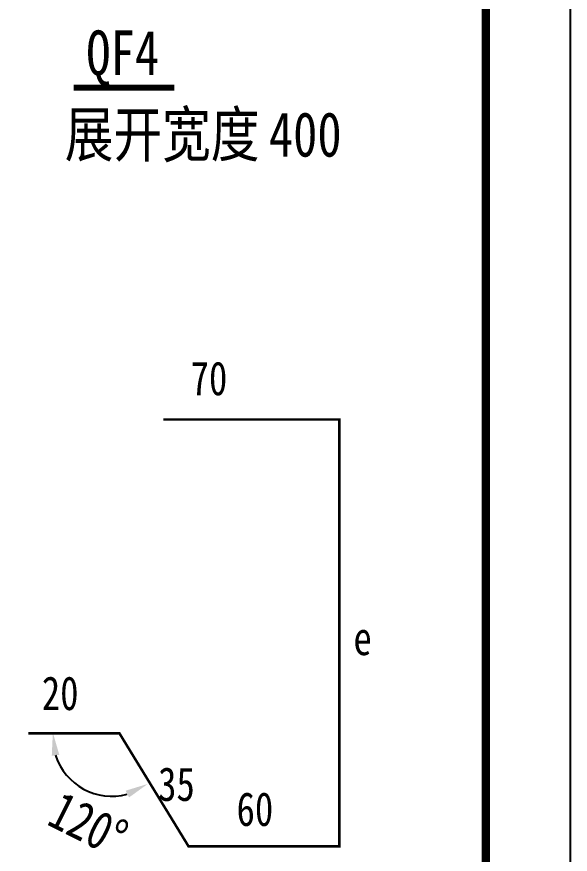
# Model space of a CAD drawing. Extents: x 1840316 to 2045362, y 17308253 to 17931430.
# Drawn here: x 2042079 to 2045362, y 17319933 to 17324901 of the extents above; entities that cross this region are included whole.
import ezdxf

# ---------------------------------------------------------------- set-up
doc = ezdxf.new("R2010")
doc.units = 0
doc.header["$LTSCALE"] = 1000
doc.header["$MEASUREMENT"] = 0
for name, color, linetype in [('PUB_DIM', 161, 'Continuous'), ('PUB_TEXT', 7, 'Continuous'), ('PUB_WALL', 9, 'Continuous'), ('TK', 4, 'Continuous'), ('图层1', 8, 'Continuous')]:
    doc.layers.add(name, color=color, linetype=linetype)
doc.styles.add('-宋体', font='', dxfattribs={"width": 0.8})
doc.styles.add('宋体', font='', dxfattribs={"width": 0.8})
doc.styles.get('-宋体').set_extended_font_data('SimSun')
doc.styles.get('宋体').set_extended_font_data('SimSun')

# ---------------------------------------------------------------- blocks, each defined once
blk = doc.blocks.new('A$C382E72A3')
at = {"color": 0, "linetype": 'ByBlock'}
blk.add_arc((-4.4, 263), 388.9, 339.6904, 67.1147, dxfattribs=at)
for points in [[(141.8, 596.8), (151.9, 645.8), (0, 651.9)], [(381.7, 115), (339, 141), (282.1, 0)]]:
    blk.add_solid(points, dxfattribs=at)
blk = doc.blocks.new('A$C5D7C7B29')
at = {"layer": 'PUB_TEXT', "const_width": 30}
blk.add_lwpolyline([(15924.2, 9796.7), (18010.2, 9796.7), (18010.2, 4733.3), (16222.2, 4733.3), (15402.7, 6073.6), (14322.5, 6073.6)], dxfattribs=at)
at = {"layer": '图层1', "xscale": 1.799999999943085, "yscale": 1.799999999988357, "zscale": 1.8, "rotation": 218.196763623979}
blk.add_blockref('A$C382E72A3', (15012.1, 6395.4), dxfattribs=at)
at = {"color": 0, "linetype": 'ByBlock', "insert": (15032.6, 4992.9), "char_height": 450, "attachment_point": 5, "rotation": 333.46104, "style": '-宋体'}
blk.add_mtext('\\A1;120°', dxfattribs=at)
at = {"layer": 'PUB_TEXT', "style": '-宋体', "width": 0.8}
for s, p in [('70', (16246.6, 10084.4)), ('e', (18177.6, 7001.9)), ('20', (14482.2, 6349.9)), ('35', (15860.9, 5271.7)), ('60', (16791.5, 4975.4))]:
    blk.add_text(s, height=400, dxfattribs=at).set_placement(p)
blk = doc.blocks.new('4A')
at = {"layer": 'PUB_DIM', "const_width": 14}
blk.add_lwpolyline([(1961382.7, 18604929.7), (1961621.5, 18604929.7)], dxfattribs=at)
at = {"layer": 'PUB_TEXT', "style": '宋体', "width": 0.8}
for s, p in [('QF4', (1961412.7, 18604959.7)), ('展开宽度', (1961361.9, 18604766.1)), ('400', (1961845.8, 18604766.1))]:
    blk.add_text(s, height=105.74, dxfattribs=at).set_placement(p)
blk = doc.blocks.new('GeYuanFrame_67131223', base_point=(18.757, 4.335))
at = {"layer": 'TK'}
blk.add_line((43.757, 414.335), (602.757, 414.335), dxfattribs=at)
blk.add_lwpolyline([(18.757, 424.335), (612.757, 424.335), (612.757, 4.335), (18.757, 4.335), (18.757, 424.335)], dxfattribs=at)
at = {"layer": 'TK', "const_width": 1}
blk.add_lwpolyline([(602.757, 414.335), (43.757, 414.335), (43.757, 14.335), (602.757, 14.335)], close=True, dxfattribs=at)

msp = doc.modelspace()

# ---------------------------------------------------------------- block references
at = {"xscale": 50, "yscale": 50, "zscale": 50, "rotation": 270}
msp.add_blockref('GeYuanFrame_67131223', (2024361.6, 17337953.1), dxfattribs=at)
at = {"xscale": 0.5, "yscale": 0.5, "zscale": 0.5}
msp.add_blockref('A$C5D7C7B29', (2034987, 17317613.7), dxfattribs=at)
at = {"layer": 'PUB_WALL', "color": 2, "xscale": 2.5, "yscale": 2.5, "zscale": 2.5}
msp.add_blockref('4A', (-2861040.2, -29187844.1), dxfattribs=at)

doc.saveas('drawing.dxf')
